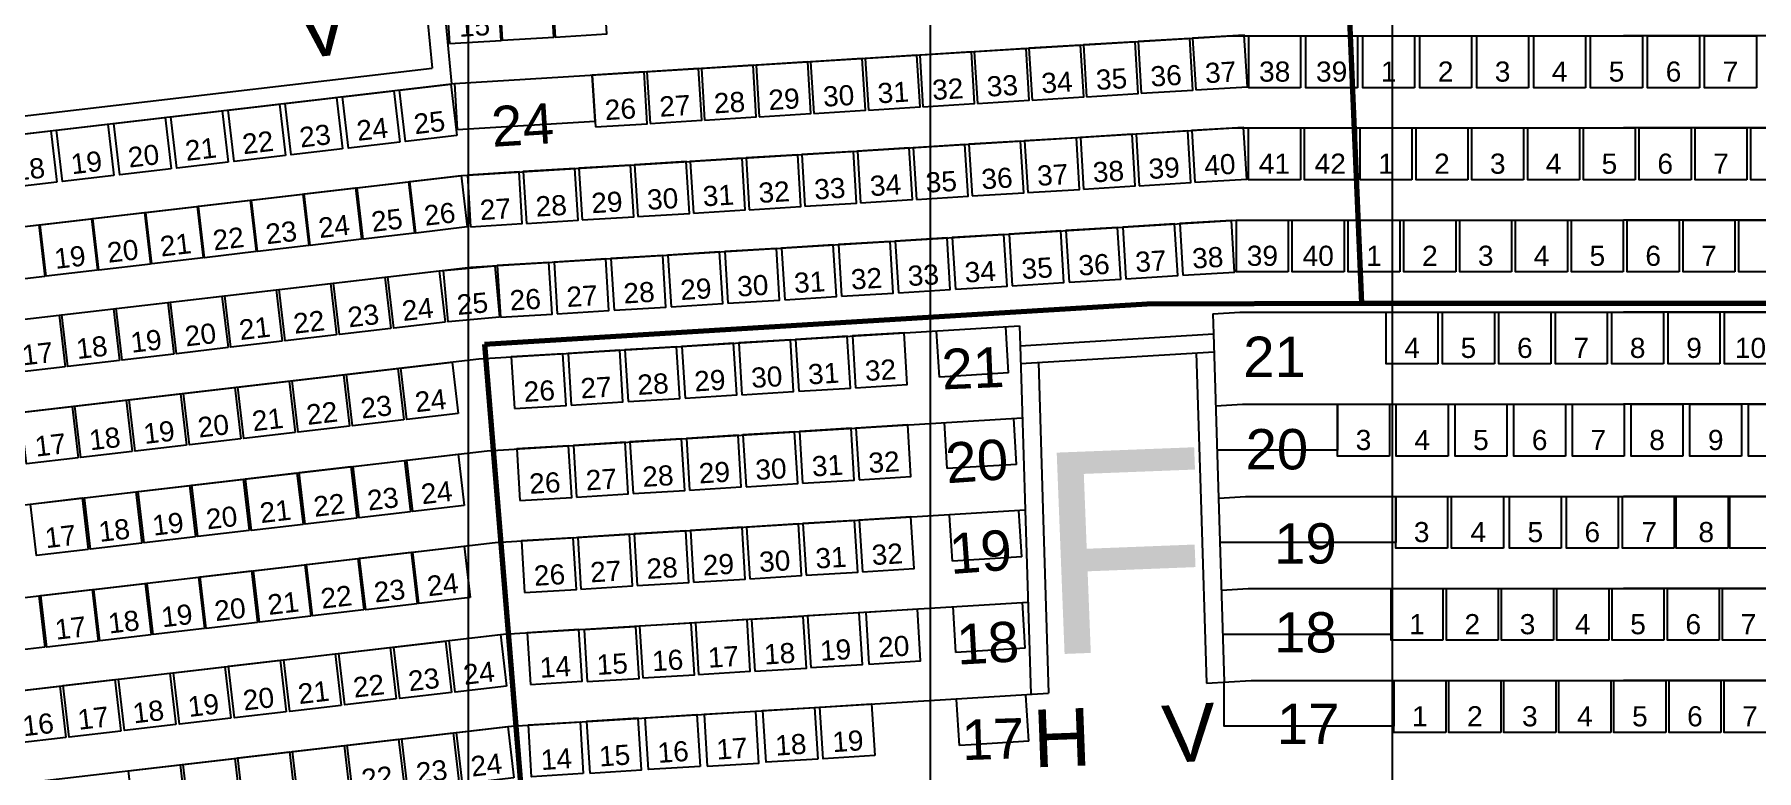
# Model space of a CAD drawing. Header units: millimetres. Extents: x -76108 to 202332, y 27411 to 140378.
# Drawn here: x 104948 to 119909, y 119085 to 125479 of the extents above; entities that cross this region are included whole.
import ezdxf
from ezdxf.enums import TextEntityAlignment as Align

# ---------------------------------------------------------------- set-up
doc = ezdxf.new("R2010")
doc.units = ezdxf.units.MM
doc.header["$LTSCALE"] = 100
for name, color, linetype in [('D-RADER', 252, 'CONTINUOUS'), ('D-RADNUMMER', 4, 'CONTINUOUS'), ('D-STOLAR', 1, 'CONTINUOUS'), ('D-STOLNUMMER', 7, 'CONTINUOUS'), ('D-TRAPPA', 254, 'CONTINUOUS'), ('F-RADER', 252, 'CONTINUOUS'), ('F-RADNUMMER', 4, 'CONTINUOUS'), ('F-STOLAR', 1, 'CONTINUOUS'), ('F-STOLNUMMER', 7, 'CONTINUOUS'), ('F-TRAPPA', 254, 'CONTINUOUS'), ('G-RADER', 252, 'CONTINUOUS'), ('G-STOLAR', 1, 'CONTINUOUS'), ('G-STOLNUMMER', 7, 'CONTINUOUS'), ('LINOR_HÄNG', 40, 'CONTINUOUS'), ('Q-TRAPPA', 254, 'CONTINUOUS'), ('R-TRAPPA', 254, 'CONTINUOUS'), ('SEKTIONS_NR', 4, 'CONTINUOUS')]:
    doc.layers.add(name, color=color, linetype=linetype)
doc.layers.add('SEKTIONER', color=4, linetype='CONTINUOUS', lineweight=70)
doc.styles.add('ARIAL', font='arial.ttf')

msp = doc.modelspace()

# ---------------------------------------------------------------- linework, layer by layer
at = {"layer": 'D-RADER'}
for p, q in [((108597.1, 125052.2), (115346.3, 125466.7)), ((115346.3, 125466.7), (116385.2, 125466.7)), ((108597.1, 125052.2), (108597.1, 125052.2)), ((108668, 124255), (115370.9, 124666.7)), ((115370.9, 124666.7), (116416.8, 124666.7)), ((102218.9, 123502), (108668, 124255)), ((108739, 123457.9), (115395.4, 123866.7)), ((115395.4, 123866.7), (116448.5, 123866.7)), ((102331.2, 122709.6), (108739, 123457.9)), ((102443.4, 121917.3), (108810, 122660.7)), ((102555.7, 121125), (108880.9, 121863.6)), ((102668, 120332.7), (108951.9, 121066.4)), ((102780.3, 119540.3), (109022.9, 120269.3)), ((102892.6, 118748), (109093.8, 119472.1))]:
    msp.add_line(p, q, dxfattribs=at)
at = {"layer": 'D-STOLAR'}
for points in [[(108553.7, 125400.1), (109002.8, 125427.7), (108975.2, 125876.9), (108526.1, 125849.3)], [(109012.8, 125428.3), (109462, 125455.9), (109434.4, 125905.1), (108985.2, 125877.5)], [(109472, 125456.5), (109921.1, 125484.1), (109893.5, 125933.3), (109444.4, 125905.7)], [(113615.2, 124909.5), (114064.4, 124937.1), (114036.8, 125386.3), (113587.7, 125358.7)], [(114089.3, 124938.6), (114538.5, 124966.2), (114510.9, 125415.4), (114061.8, 125387.8)], [(114563.5, 124967.8), (115012.6, 124995.3), (114985, 125444.5), (114535.9, 125416.9)], [(115037.6, 124996.9), (115486.7, 125024.5), (115459.1, 125473.6), (115010, 125446)], [(115948.1, 125016.7), (115498.1, 125016.7), (115498.1, 125466.7), (115948.1, 125466.7)], [(116443.1, 125016.7), (115993.1, 125016.7), (115993.1, 125466.7), (116443.1, 125466.7)], [(111244.7, 124763.9), (111693.9, 124791.5), (111666.3, 125240.7), (111217.1, 125213.1)], [(111718.8, 124793), (112168, 124820.6), (112140.4, 125269.8), (111691.2, 125242.2)], [(112192.9, 124822.2), (112642.1, 124849.7), (112614.5, 125298.9), (112165.3, 125271.3)], [(112667, 124851.3), (113116.2, 124878.9), (113088.6, 125328), (112639.4, 125300.4)], [(113141.1, 124880.4), (113590.3, 124908), (113562.7, 125357.1), (113113.5, 125329.6)], [(109822.4, 124676.6), (110271.5, 124704.2), (110244, 125153.3), (109794.8, 125125.7)], [(110296.5, 124705.7), (110745.7, 124733.3), (110718.1, 125182.4), (110268.9, 125154.8)], [(110770.6, 124734.8), (111219.8, 124762.4), (111192.2, 125211.5), (110743, 125184)], [(107625.9, 124485.7), (107178.9, 124433.5), (107126.8, 124880.5), (107573.7, 124932.7)], [(108122.5, 124543.7), (107675.6, 124491.5), (107623.4, 124938.5), (108070.3, 124990.7)], [(108619.2, 124601.7), (108172.2, 124549.5), (108120, 124996.5), (108567, 125048.6)], [(106632.7, 124369.7), (106185.7, 124317.5), (106133.5, 124764.5), (106580.5, 124816.7)], [(107129.3, 124427.7), (106682.3, 124375.5), (106630.1, 124822.5), (107077.1, 124874.7)], [(105142.8, 124195.8), (104695.8, 124143.6), (104643.6, 124590.5), (105090.6, 124642.7)], [(105639.4, 124253.7), (105192.4, 124201.6), (105140.3, 124648.5), (105587.2, 124700.7)], [(106136, 124311.7), (105689.1, 124259.5), (105636.9, 124706.5), (106083.8, 124758.7)], [(114546.6, 124165.2), (114995.8, 124192.8), (114968.2, 124642), (114519, 124614.4)], [(115030.7, 124194.9), (115479.9, 124222.5), (115452.3, 124671.7), (115003.1, 124644.1)], [(115946, 124216.7), (115496, 124216.7), (115496, 124666.7), (115946, 124666.7)], [(116431, 124216.7), (115981, 124216.7), (115981, 124666.7), (116431, 124666.7)], [(112126.2, 124016.6), (112575.3, 124044.1), (112547.8, 124493.3), (112098.6, 124465.7)], [(112610.3, 124046.3), (113059.4, 124073.9), (113031.8, 124523), (112582.7, 124495.4)], [(113094.4, 124076), (113543.5, 124103.6), (113515.9, 124552.8), (113066.8, 124525.2)], [(113578.5, 124105.8), (114027.6, 124133.3), (114000, 124582.5), (113550.9, 124554.9)], [(114062.5, 124135.5), (114511.7, 124163.1), (114484.1, 124612.2), (114035, 124584.6)], [(109705.7, 123867.9), (110154.9, 123895.5), (110127.3, 124344.6), (109678.2, 124317)], [(110189.8, 123897.6), (110639, 123925.2), (110611.4, 124374.4), (110162.2, 124346.8)], [(110673.9, 123927.4), (111123.1, 123954.9), (111095.5, 124404.1), (110646.3, 124376.5)], [(111158, 123957.1), (111607.2, 123984.7), (111579.6, 124433.8), (111130.4, 124406.2)], [(111642.1, 123986.8), (112091.3, 124014.4), (112063.7, 124463.6), (111614.5, 124436)], [(108249.8, 123753.1), (107802.8, 123700.9), (107750.7, 124147.9), (108197.6, 124200.1)], [(108708.7, 123806.7), (108261.7, 123754.5), (108209.5, 124201.5), (108656.5, 124253.7)], [(108737.6, 123808.4), (109186.7, 123836), (109159.1, 124285.2), (108710, 124257.6)], [(109221.7, 123838.2), (109670.8, 123865.7), (109643.2, 124314.9), (109194.1, 124287.3)], [(106873.2, 123592.4), (106426.2, 123540.2), (106374, 123987.1), (106821, 124039.3)], [(107332, 123646), (106885.1, 123593.8), (106832.9, 124040.7), (107279.9, 124092.9)], [(107790.9, 123699.5), (107344, 123647.3), (107291.8, 124094.3), (107738.7, 124146.5)], [(105496.5, 123431.6), (105049.6, 123379.4), (104997.4, 123826.4), (105444.3, 123878.6)], [(105955.4, 123485.2), (105508.4, 123433), (105456.2, 123880), (105903.2, 123932.2)], [(106414.3, 123538.8), (105967.3, 123486.6), (105915.1, 123933.6), (106362.1, 123985.8)], [(105037.6, 123378), (104590.7, 123325.9), (104538.5, 123772.8), (104985.4, 123825)], [(112949, 123265.6), (113398.2, 123293.2), (113370.6, 123742.3), (112921.4, 123714.7)], [(113443.1, 123295.9), (113892.2, 123323.5), (113864.7, 123772.7), (113415.5, 123745.1)], [(113937.2, 123326.3), (114386.3, 123353.9), (114358.7, 123803), (113909.6, 123775.4)], [(114431.2, 123356.6), (114880.4, 123384.2), (114852.8, 123833.4), (114403.6, 123805.8)], [(114925.3, 123387), (115374.5, 123414.6), (115346.9, 123863.7), (114897.7, 123836.1)], [(115841.3, 123416.7), (115391.3, 123416.7), (115391.3, 123866.7), (115841.3, 123866.7)], [(116326.3, 123416.7), (115876.3, 123416.7), (115876.3, 123866.7), (116326.3, 123866.7)], [(110478.7, 123113.9), (110927.8, 123141.4), (110900.2, 123590.6), (110451.1, 123563)], [(110972.7, 123144.2), (111421.9, 123171.8), (111394.3, 123620.9), (110945.2, 123593.4)], [(111466.8, 123174.5), (111916, 123202.1), (111888.4, 123651.3), (111439.2, 123623.7)], [(111960.9, 123204.9), (112410, 123232.5), (112382.5, 123681.6), (111933.3, 123654)], [(112455, 123235.2), (112904.1, 123262.8), (112876.5, 123712), (112427.4, 123684.4)], [(108990, 123022.4), (108541.9, 122981.8), (108501.3, 123429.9), (108949.4, 123470.6)], [(108996.5, 123022.8), (109445.6, 123050.4), (109418, 123499.6), (108968.9, 123472)], [(109490.5, 123053.2), (109939.7, 123080.8), (109912.1, 123529.9), (109463, 123502.3)], [(109984.6, 123083.5), (110433.8, 123111.1), (110406.2, 123560.3), (109957, 123532.7)], [(107573.5, 122868.7), (107126.5, 122816.5), (107074.3, 123263.5), (107521.3, 123315.7)], [(108045.3, 122923.8), (107598.3, 122871.6), (107546.1, 123318.6), (107993.1, 123370.8)], [(108517, 122978.9), (108070.1, 122926.7), (108017.9, 123373.7), (108464.9, 123425.8)], [(106158.1, 122703.4), (105711.1, 122651.2), (105658.9, 123098.2), (106105.9, 123150.4)], [(106629.9, 122758.5), (106182.9, 122706.3), (106130.7, 123153.3), (106577.7, 123205.5)], [(107101.7, 122813.6), (106654.7, 122761.4), (106602.5, 123208.4), (107049.5, 123260.6)], [(105214.5, 122593.3), (104767.5, 122541.1), (104715.3, 122988), (105162.3, 123040.2)], [(105686.3, 122648.3), (105239.3, 122596.2), (105187.1, 123043.1), (105634.1, 123095.3)], [(108157.5, 122131.5), (107710.6, 122079.3), (107658.4, 122526.2), (108105.3, 122578.4)], [(108629.3, 122186.6), (108182.4, 122134.4), (108130.2, 122581.3), (108577.1, 122633.5)], [(106742.2, 121966.2), (106295.2, 121914), (106243, 122361), (106690, 122413.2)], [(107213.9, 122021.3), (106767, 121969.1), (106714.8, 122416.1), (107161.8, 122468.3)], [(107685.7, 122076.4), (107238.8, 122024.2), (107186.6, 122471.2), (107633.6, 122523.3)], [(105326.8, 121800.9), (104879.8, 121748.7), (104827.6, 122195.7), (105274.6, 122247.9)], [(105798.6, 121856), (105351.6, 121803.8), (105299.4, 122250.8), (105746.4, 122303)], [(106270.4, 121911.1), (105823.4, 121858.9), (105771.2, 122305.9), (106218.2, 122358.1)], [(108682, 121387.3), (108235.1, 121335.1), (108182.9, 121782.1), (108629.8, 121834.2)], [(107281.5, 121223.7), (106834.6, 121171.6), (106782.4, 121618.5), (107229.3, 121670.7)], [(107748.4, 121278.3), (107301.4, 121226.1), (107249.2, 121673), (107696.2, 121725.2)], [(108215.2, 121332.8), (107768.2, 121280.6), (107716, 121727.5), (108163, 121779.7)], [(105881.1, 121060.2), (105434.1, 121008), (105381.9, 121455), (105828.9, 121507.2)], [(106347.9, 121114.7), (105900.9, 121062.5), (105848.7, 121509.5), (106295.7, 121561.7)], [(106814.7, 121169.2), (106367.7, 121117), (106315.6, 121564), (106762.5, 121616.2)], [(105414.2, 121005.7), (104967.3, 120953.5), (104915.1, 121400.5), (105362, 121452.7)], [(107811, 120480.1), (107364, 120427.9), (107311.8, 120874.9), (107758.8, 120927.1)], [(108272.9, 120534.1), (107825.9, 120481.9), (107773.7, 120928.8), (108220.7, 120981)], [(108734.7, 120588), (108287.7, 120535.8), (108235.6, 120982.8), (108682.5, 121035)], [(106425.4, 120318.3), (105978.4, 120266.2), (105926.2, 120713.1), (106373.2, 120765.3)], [(106887.3, 120372.3), (106440.3, 120320.1), (106388.1, 120767), (106835.1, 120819.2)], [(107349.1, 120426.2), (106902.2, 120374), (106850, 120821), (107296.9, 120873.2)], [(105039.8, 120156.6), (104592.9, 120104.4), (104540.7, 120551.3), (104987.6, 120603.5)], [(105501.7, 120210.5), (105054.7, 120158.3), (105002.5, 120605.3), (105449.5, 120657.5)], [(105963.5, 120264.4), (105516.6, 120212.2), (105464.4, 120659.2), (105911.3, 120711.4)], [(108092.1, 119707.5), (107645.2, 119655.3), (107593, 120102.3), (108039.9, 120154.5)], [(108570.9, 119763.4), (108123.9, 119711.2), (108071.7, 120158.2), (108518.7, 120210.4)], [(109049.6, 119819.3), (108602.7, 119767.1), (108550.5, 120214.1), (108997.4, 120266.3)], [(107134.6, 119595.7), (106687.7, 119543.5), (106635.5, 119990.5), (107082.4, 120042.7)], [(107613.4, 119651.6), (107166.4, 119599.4), (107114.2, 120046.4), (107561.2, 120098.6)], [(105698.4, 119428), (105251.4, 119375.8), (105199.2, 119822.8), (105646.2, 119875)], [(106177.1, 119483.9), (105730.2, 119431.7), (105678, 119878.7), (106124.9, 119930.9)], [(106655.9, 119539.8), (106208.9, 119487.6), (106156.7, 119934.6), (106603.7, 119986.8)], [(105219.6, 119372.1), (104772.7, 119319.9), (104720.5, 119766.9), (105167.5, 119819.1)], [(108639.5, 118966), (108192.5, 118913.8), (108140.3, 119360.8), (108587.3, 119413)], [(109114.2, 119021.4), (108667.3, 118969.2), (108615.1, 119416.2), (109062, 119468.4)], [(107215.1, 118799.7), (106768.2, 118747.5), (106716, 119194.5), (107162.9, 119246.7)], [(107689.9, 118855.1), (107242.9, 118802.9), (107190.8, 119249.9), (107637.7, 119302.1)], [(108164.7, 118910.6), (107717.7, 118858.4), (107665.5, 119305.3), (108112.5, 119357.5)], [(106265.6, 118688.8), (105818.6, 118636.6), (105766.4, 119083.6), (106213.4, 119135.8)], [(106740.4, 118744.3), (106293.4, 118692.1), (106241.2, 119139), (106688.2, 119191.2)]]:
    msp.add_lwpolyline(points, close=True, dxfattribs=at)
at = {"layer": 'D-TRAPPA'}
for p, q in [((108342.2, 125827.8), (108402.2, 125185.5)), ((108496.2, 125845.8), (108570.7, 125049.1)), ((102135.3, 124297.6), (108597.1, 125052.2))]:
    msp.add_line(p, q, dxfattribs=at)
for points in [[(102267.8, 124469.2), (108402.2, 125185.5)], [(108597.1, 125052.2), (108621.6, 124652.9), (109819.3, 124726.5), (109794.8, 125125.7)]]:
    msp.add_lwpolyline(points, dxfattribs=at)
at = {"layer": 'F-RADER'}
for p, q in [((115187, 123052.4), (115420, 123066.7)), ((115187, 123052.4), (115192.4, 122878.4)), ((115420, 123066.7), (116480.1, 123066.7)), ((116480.1, 123066.7), (118752.6, 123066.7)), ((122085.3, 123066.7), (118752.6, 123066.7)), ((108810, 122660.7), (113505.5, 122949.1)), ((113505.5, 122949.1), (113510.8, 122775.1)), ((115211.6, 122252.4), (115444.5, 122266.7)), ((115444.5, 122266.7), (118752.6, 122266.7)), ((122060.7, 122266.7), (118752.6, 122266.7)), ((108880.9, 121863.6), (113530.1, 122149.1)), ((108951.9, 121066.4), (113554.6, 121349.1)), ((115236.5, 121452.4), (115469, 121466.7)), ((115469, 121466.7), (118752.6, 121466.7)), ((122036.2, 121466.7), (118752.6, 121466.7)), ((115260.7, 120652.4), (115493.6, 120666.7)), ((115493.6, 120666.7), (118752.6, 120666.7)), ((122011.6, 120666.7), (118752.6, 120666.7)), ((109022.9, 120269.3), (113579.2, 120549.1)), ((115130.5, 119842.9), (115518.1, 119866.7)), ((115518.1, 119866.7), (118752.6, 119866.7)), ((121987.1, 119866.7), (118752.6, 119866.7)), ((109093.8, 119472.1), (113758.6, 119758.6))]:
    msp.add_line(p, q, dxfattribs=at)
at = {"layer": 'F-STOLAR'}
for points in [[(117141.4, 122616.7), (116691.4, 122616.7), (116691.4, 123066.7), (117141.4, 123066.7)], [(117631.4, 122616.7), (117181.4, 122616.7), (117181.4, 123066.7), (117631.4, 123066.7)], [(118121.4, 122616.7), (117671.4, 122616.7), (117671.4, 123066.7), (118121.4, 123066.7)], [(118611.4, 122616.7), (118161.4, 122616.7), (118161.4, 123066.7), (118611.4, 123066.7)], [(119101.4, 122616.7), (118651.4, 122616.7), (118651.4, 123066.7), (119101.4, 123066.7)], [(119591.4, 122616.7), (119141.4, 122616.7), (119141.4, 123066.7), (119591.4, 123066.7)], [(120081.4, 122616.7), (119631.4, 122616.7), (119631.4, 123066.7), (120081.4, 123066.7)], [(111588.4, 122380.5), (112037.5, 122408.1), (112009.9, 122857.2), (111560.8, 122829.7)], [(112082.4, 122410.9), (112531.6, 122438.4), (112504, 122887.6), (112054.9, 122860)], [(109118, 122228.8), (109567.2, 122256.4), (109539.6, 122705.5), (109090.4, 122677.9)], [(109612.1, 122259.1), (110061.3, 122286.7), (110033.7, 122735.9), (109584.5, 122708.3)], [(110106.2, 122289.5), (110555.3, 122317.1), (110527.7, 122766.2), (110078.6, 122738.6)], [(110600.2, 122319.8), (111049.4, 122347.4), (111021.8, 122796.6), (110572.6, 122769)], [(111094.3, 122350.2), (111543.5, 122377.7), (111515.9, 122826.9), (111066.7, 122799.3)], [(116719.8, 121816.7), (116269.8, 121816.7), (116269.8, 122266.7), (116719.8, 122266.7)], [(117229.8, 121816.7), (116779.8, 121816.7), (116779.8, 122266.7), (117229.8, 122266.7)], [(117739.8, 121816.7), (117289.8, 121816.7), (117289.8, 122266.7), (117739.8, 122266.7)], [(118249.8, 121816.7), (117799.8, 121816.7), (117799.8, 122266.7), (118249.8, 122266.7)], [(118759.8, 121816.7), (118309.8, 121816.7), (118309.8, 122266.7), (118759.8, 122266.7)], [(119269.8, 121816.7), (118819.8, 121816.7), (118819.8, 122266.7), (119269.8, 122266.7)], [(119779.8, 121816.7), (119329.8, 121816.7), (119329.8, 122266.7), (119779.8, 122266.7)], [(120289.8, 121816.7), (119839.8, 121816.7), (119839.8, 122266.7), (120289.8, 122266.7)], [(112113, 121611.2), (112562.2, 121638.8), (112534.6, 122088), (112085.4, 122060.4)], [(109657.6, 121460.4), (110106.8, 121488), (110079.2, 121937.2), (109630, 121909.6)], [(110148.7, 121490.6), (110597.9, 121518.2), (110570.3, 121967.3), (110121.1, 121939.7)], [(110639.8, 121520.7), (111088.9, 121548.3), (111061.3, 121997.5), (110612.2, 121969.9)], [(111130.9, 121550.9), (111580, 121578.5), (111552.4, 122027.6), (111103.3, 122000.1)], [(111621.9, 121581.1), (112071.1, 121608.6), (112043.5, 122057.8), (111594.3, 122030.2)], [(109166.6, 121430.3), (109615.7, 121457.8), (109588.1, 121907), (109139, 121879.4)], [(117224.9, 121016.7), (116774.9, 121016.7), (116774.9, 121466.7), (117224.9, 121466.7)], [(117710, 121016.7), (117260, 121016.7), (117260, 121466.7), (117710, 121466.7)], [(118212.6, 121016.7), (117762.6, 121016.7), (117762.6, 121466.7), (118212.6, 121466.7)], [(118707.6, 121016.7), (118257.6, 121016.7), (118257.6, 121466.7), (118707.6, 121466.7)], [(119195, 121016.7), (118745, 121016.7), (118745, 121466.7), (119195, 121466.7)], [(119662.2, 121016.7), (119212.2, 121016.7), (119212.2, 121466.7), (119662.2, 121466.7)], [(120126.9, 121016.7), (119676.9, 121016.7), (119676.9, 121466.7), (120126.9, 121466.7)], [(110674.3, 120721.4), (111123.5, 120748.9), (111095.9, 121198.1), (110646.7, 121170.5)], [(111163.4, 120751.4), (111612.6, 120779), (111585, 121228.1), (111135.8, 121200.5)], [(111652.5, 120781.4), (112101.6, 120809), (112074.1, 121258.2), (111624.9, 121230.6)], [(112141.6, 120811.5), (112590.7, 120839.1), (112563.1, 121288.2), (112114, 121260.6)], [(109207.1, 120631.2), (109656.3, 120658.8), (109628.7, 121108), (109179.5, 121080.4)], [(109696.2, 120661.3), (110145.3, 120688.9), (110117.7, 121138), (109668.6, 121110.4)], [(110185.3, 120691.3), (110634.4, 120718.9), (110606.8, 121168.1), (110157.7, 121140.5)], [(117184.8, 120216.7), (116734.8, 120216.7), (116734.8, 120666.7), (117184.8, 120666.7)], [(117664.8, 120216.7), (117214.8, 120216.7), (117214.8, 120666.7), (117664.8, 120666.7)], [(118144.8, 120216.7), (117694.8, 120216.7), (117694.8, 120666.7), (118144.8, 120666.7)], [(118624.8, 120216.7), (118174.8, 120216.7), (118174.8, 120666.7), (118624.8, 120666.7)], [(119104.8, 120216.7), (118654.8, 120216.7), (118654.8, 120666.7), (119104.8, 120666.7)], [(119584.8, 120216.7), (119134.8, 120216.7), (119134.8, 120666.7), (119584.8, 120666.7)], [(120064.8, 120216.7), (119614.8, 120216.7), (119614.8, 120666.7), (120064.8, 120666.7)], [(111692.3, 119979.4), (112141.5, 120007), (112113.9, 120456.1), (111664.8, 120428.5)], [(112197.7, 120009.7), (112646.9, 120037.3), (112619.3, 120486.4), (112170.2, 120458.8)], [(109257.6, 119832.8), (109706.7, 119860.4), (109679.1, 120309.6), (109230, 120282)], [(109751.6, 119857.3), (110200.7, 119884.8), (110173.1, 120334), (109724, 120306.4)], [(110232.9, 119889.3), (110682.1, 119916.9), (110654.5, 120366), (110205.3, 120338.4)], [(110718.1, 119919.8), (111167.3, 119947.4), (111139.7, 120396.6), (110690.5, 120369)], [(111205.8, 119947.6), (111655, 119975.2), (111627.4, 120424.3), (111178.2, 120396.8)], [(117208.9, 119416.7), (116758.9, 119416.7), (116758.9, 119866.7), (117208.9, 119866.7)], [(117686.9, 119416.7), (117236.9, 119416.7), (117236.9, 119866.7), (117686.9, 119866.7)], [(118164.9, 119416.7), (117714.9, 119416.7), (117714.9, 119866.7), (118164.9, 119866.7)], [(118642.9, 119416.7), (118192.9, 119416.7), (118192.9, 119866.7), (118642.9, 119866.7)], [(119120.9, 119416.7), (118670.9, 119416.7), (118670.9, 119866.7), (119120.9, 119866.7)], [(119598.9, 119416.7), (119148.9, 119416.7), (119148.9, 119866.7), (119598.9, 119866.7)], [(120076.9, 119416.7), (119626.9, 119416.7), (119626.9, 119866.7), (120076.9, 119866.7)], [(109773.1, 119063), (110222.2, 119090.6), (110194.6, 119539.7), (109745.5, 119512.1)], [(110730.7, 119121.8), (110281.6, 119094.2), (110254, 119543.4), (110703.1, 119571)], [(110793.3, 119122.6), (111242.5, 119150.2), (111214.9, 119599.3), (110765.8, 119571.7)], [(111753.5, 119184.6), (111304.3, 119157), (111276.7, 119606.2), (111725.9, 119633.8)], [(112249.2, 119215.1), (111800.1, 119187.5), (111772.5, 119636.6), (112221.6, 119664.2)], [(109716.5, 119059.5), (109267.3, 119031.9), (109239.8, 119481.1), (109688.9, 119508.7)]]:
    msp.add_lwpolyline(points, close=True, dxfattribs=at)
at = {"layer": 'F-TRAPPA'}
for p, q in [((113510.8, 122775.1), (115192.4, 122878.4)), ((115192.4, 122878.4), (115236.2, 121452.4)), ((113510.8, 122775.1), (113554.6, 121349.1)), ((113515.6, 122620.1), (115197.1, 122723.4)), ((115042.3, 122713.9), (115081.4, 121442.9)), ((113670.4, 122629.6), (113709.4, 121358.6)), ((113554.6, 121349.1), (113603.8, 119749.1)), ((113709.4, 121358.6), (113758.6, 119758.6)), ((115081.4, 121442.9), (115130.5, 119842.9)), ((115236.2, 121452.4), (115285.3, 119852.4))]:
    msp.add_line(p, q, dxfattribs=at)
for points in [[(116269.8, 122266.7), (116269.8, 121866.7), (115223.4, 121866.7)], [(116774.9, 121466.7), (116774.9, 121066.7), (115248, 121066.7)], [(116734.8, 120666.7), (116734.8, 120266.7), (115272.6, 120266.7)], [(116758.9, 119871.2), (116758.9, 119471.2), (115284.9, 119471.2), (115284.9, 119852.4)]]:
    msp.add_lwpolyline(points, dxfattribs=at)
at = {"layer": 'G-RADER'}
for p, q in [((116385.2, 125466.7), (118752.6, 125466.7)), ((122158.9, 125466.7), (118752.6, 125466.7)), ((116416.8, 124666.7), (118752.6, 124666.7)), ((122134.4, 124666.7), (118752.6, 124666.7)), ((116448.5, 123866.7), (118752.6, 123866.7)), ((122109.8, 123866.7), (118752.6, 123866.7))]:
    msp.add_line(p, q, dxfattribs=at)
at = {"layer": 'G-STOLAR'}
for points in [[(116938.1, 125016.7), (116488.1, 125016.7), (116488.1, 125466.7), (116938.1, 125466.7)], [(117433.1, 125016.7), (116983.1, 125016.7), (116983.1, 125466.7), (117433.1, 125466.7)], [(117928.1, 125016.7), (117478.1, 125016.7), (117478.1, 125466.7), (117928.1, 125466.7)], [(118423.1, 125016.7), (117973.1, 125016.7), (117973.1, 125466.7), (118423.1, 125466.7)], [(118918.1, 125016.7), (118468.1, 125016.7), (118468.1, 125466.7), (118918.1, 125466.7)], [(119413.1, 125016.7), (118963.1, 125016.7), (118963.1, 125466.7), (119413.1, 125466.7)], [(119908.1, 125016.7), (119458.1, 125016.7), (119458.1, 125466.7), (119908.1, 125466.7)], [(116916, 124216.7), (116466, 124216.7), (116466, 124666.7), (116916, 124666.7)], [(117401, 124216.7), (116951, 124216.7), (116951, 124666.7), (117401, 124666.7)], [(117886, 124216.7), (117436, 124216.7), (117436, 124666.7), (117886, 124666.7)], [(118371, 124216.7), (117921, 124216.7), (117921, 124666.7), (118371, 124666.7)], [(118856, 124216.7), (118406, 124216.7), (118406, 124666.7), (118856, 124666.7)], [(119341, 124216.7), (118891, 124216.7), (118891, 124666.7), (119341, 124666.7)], [(119826, 124216.7), (119376, 124216.7), (119376, 124666.7), (119826, 124666.7)], [(120311, 124216.7), (119861, 124216.7), (119861, 124666.7), (120311, 124666.7)], [(116811.3, 123416.7), (116361.3, 123416.7), (116361.3, 123866.7), (116811.3, 123866.7)], [(117296.3, 123416.7), (116846.3, 123416.7), (116846.3, 123866.7), (117296.3, 123866.7)], [(117781.3, 123416.7), (117331.3, 123416.7), (117331.3, 123866.7), (117781.3, 123866.7)], [(118266.3, 123416.7), (117816.3, 123416.7), (117816.3, 123866.7), (118266.3, 123866.7)], [(118751.3, 123416.7), (118301.3, 123416.7), (118301.3, 123866.7), (118751.3, 123866.7)], [(119236.3, 123416.7), (118786.3, 123416.7), (118786.3, 123866.7), (119236.3, 123866.7)], [(119721.3, 123416.7), (119271.3, 123416.7), (119271.3, 123866.7), (119721.3, 123866.7)], [(120206.3, 123416.7), (119756.3, 123416.7), (119756.3, 123866.7), (120206.3, 123866.7)]]:
    msp.add_lwpolyline(points, close=True, dxfattribs=at)
at = {"layer": 'LINOR_HÄNG'}
for p, q in [((116745.1, 137808.9), (116745.1, 30391.1)), ((112730.1, 137450.7), (112730.1, 30749.3)), ((108715.1, 136831.3), (108715.1, 31368.7))]:
    msp.add_line(p, q, dxfattribs=at)
at = {"layer": 'Q-TRAPPA'}
for p, q in [((112809.8, 122502.8), (112785.2, 122902.5)), ((113412, 122539.8), (113387.5, 122939)), ((113412, 122539.8), (112809.8, 122502.8)), ((112878, 121707.9), (112853.4, 122107.7)), ((113480.3, 121744.9), (113455.7, 122144.2)), ((113480.3, 121744.9), (112878, 121707.9)), ((113525.8, 120942), (113501.2, 121341.2)), ((112923.5, 120905), (112898.9, 121304.7)), ((113525.8, 120942), (112923.5, 120905)), ((112953.8, 120110.7), (112929.3, 120510.4)), ((113556.1, 120147.6), (113531.6, 120546.9)), ((113556.1, 120147.6), (112953.8, 120110.7)), ((112984.1, 119303.1), (112959.6, 119702.4)), ((113586.4, 119339.6), (113561.9, 119738.9)), ((113586.4, 119339.6), (113087.3, 119309))]:
    msp.add_line(p, q, dxfattribs=at)
at = {"layer": 'R-TRAPPA'}
msp.add_line((113087.3, 119309), (112984.1, 119303.1), dxfattribs=at)
at = {"layer": 'SEKTIONER'}
for p, q in [((116476.9, 123146.3), (123099.9, 123146.3)), ((108859.6, 122787.6), (109519.6, 114689.2))]:
    msp.add_line(p, q, dxfattribs=at)
for points in [[(116234.3, 134266.7), (116175, 130266.7), (116476.9, 123146.3)], [(108859.6, 122787.6), (114613.9, 123139.9), (116476.9, 123146.3)]]:
    msp.add_lwpolyline(points, dxfattribs=at)

# ---------------------------------------------------------------- texts
at = {"layer": 'D-RADNUMMER', "style": 'ARIAL'}
msp.add_text('24', height=350, rotation=3.51463, dxfattribs=at).set_placement((108927.8, 124502.8))
at = {"layer": 'D-STOLNUMMER', "style": 'ARIAL'}
for s, rotation, p in [('15', 3.51463, (108778.3, 125413.9)), ('37', 3.51463, (115262.1, 125010.7)), ('38', 360, (115723.1, 125016.7)), ('39', 360, (116218.1, 125016.7)), ('32', 3.51463, (112891.6, 124865.1)), ('33', 3.51463, (113365.7, 124894.2)), ('34', 3.51463, (113839.8, 124923.3)), ('35', 3.51463, (114313.9, 124952.4)), ('36', 3.51463, (114788, 124981.5)), ('26', 3.51463, (110047, 124690.4)), ('27', 3.51463, (110521.1, 124719.5)), ('28', 3.51463, (110995.2, 124748.6)), ('29', 3.51463, (111469.3, 124777.7)), ('30', 3.51463, (111943.4, 124806.8)), ('31', 3.51463, (112417.5, 124836)), ('25', 6.65999, (108395.7, 124575.6)), ('22', 6.65999, (106905.8, 124401.6)), ('23', 6.65999, (107402.4, 124459.6)), ('24', 6.65999, (107899.1, 124517.6)), ('20', 6.65999, (105912.6, 124285.6)), ('21', 6.65999, (106409.2, 124343.6)), ('18', 6.65999, (104919.3, 124169.7)), ('19', 6.65999, (105415.9, 124227.7)), ('37', 3.51463, (113803, 124119.5)), ('38', 3.51463, (114287.1, 124149.3)), ('39', 3.51463, (114771.2, 124179)), ('40', 3.51463, (115255.3, 124208.7)), ('41', 360, (115721, 124216.7)), ('42', 360, (116206, 124216.7)), ('32', 3.51463, (111382.6, 123970.9)), ('33', 3.51463, (111866.7, 124000.6)), ('34', 3.51463, (112350.8, 124030.3)), ('35', 3.51463, (112834.9, 124060.1)), ('36', 3.51463, (113318.9, 124089.8)), ('27', 3.51463, (108962.1, 123822.2)), ('28', 3.51463, (109446.2, 123852)), ('29', 3.51463, (109930.3, 123881.7)), ('30', 3.51463, (110414.4, 123911.4)), ('31', 3.51463, (110898.5, 123941.2)), ('24', 6.65999, (107567.4, 123673.4)), ('25', 6.65999, (108026.3, 123727)), ('26', 6.65999, (108485.2, 123780.6)), ('21', 6.65999, (106190.8, 123512.7)), ('22', 6.65999, (106649.7, 123566.3)), ('23', 6.65999, (107108.6, 123619.9)), ('19', 6.65999, (105273, 123405.5)), ('20', 6.65999, (105731.9, 123459.1)), ('37', 3.51463, (114655.8, 123370.4)), ('38', 3.51463, (115149.9, 123400.8)), ('39', 360, (115616.3, 123416.7)), ('40', 360, (116101.3, 123416.7)), ('32', 3.51463, (112185.5, 123218.7)), ('33', 3.51463, (112679.5, 123249)), ('34', 3.51463, (113173.6, 123279.4)), ('35', 3.51463, (113667.7, 123309.7)), ('36', 3.51463, (114161.7, 123340.1)), ('27', 3.51463, (109715.1, 123067)), ('28', 3.51463, (110209.2, 123097.3)), ('29', 3.51463, (110703.3, 123127.7)), ('30', 3.51463, (111197.3, 123158)), ('31', 3.51463, (111691.4, 123188.3)), ('23', 6.65999, (107821.8, 122897.7)), ('24', 6.65999, (108293.6, 122952.8)), ('25', 5.17856, (108766, 123002.1)), ('26', 3.51463, (109221, 123036.6)), ('21', 6.65999, (106878.2, 122787.5)), ('22', 6.65999, (107350, 122842.6)), ('18', 6.65999, (105462.8, 122622.3)), ('19', 6.65999, (105934.6, 122677.3)), ('20', 6.65999, (106406.4, 122732.4)), ('17', 6.65999, (104991, 122567.2)), ('24', 6.65999, (108405.8, 122160.5)), ('22', 6.65999, (107462.3, 122050.3)), ('23', 6.65999, (107934.1, 122105.4)), ('19', 6.65999, (106046.9, 121885)), ('20', 6.65999, (106518.7, 121940.1)), ('21', 6.65999, (106990.5, 121995.2)), ('17', 6.65999, (105103.3, 121774.8)), ('18', 6.65999, (105575.1, 121829.9)), ('22', 6.65999, (107524.9, 121252.2)), ('23', 6.65999, (107991.7, 121306.7)), ('24', 6.65999, (108458.5, 121361.2)), ('20', 6.65999, (106591.2, 121143.1)), ('21', 6.65999, (107058.1, 121197.7)), ('17', 6.65999, (105190.7, 120979.6)), ('18', 6.65999, (105657.6, 121034.1)), ('19', 6.65999, (106124.4, 121088.6)), ('23', 6.65999, (108049.4, 120508)), ('24', 6.65999, (108511.2, 120561.9)), ('21', 6.65999, (107125.6, 120400.1)), ('22', 6.65999, (107587.5, 120454)), ('18', 6.65999, (105740.1, 120238.3)), ('19', 6.65999, (106201.9, 120292.3)), ('20', 6.65999, (106663.8, 120346.2)), ('17', 6.65999, (105278.2, 120184.4)), ('24', 6.65999, (108826.1, 119793.2)), ('21', 6.65999, (107389.9, 119625.5)), ('22', 6.65999, (107868.6, 119681.4)), ('23', 6.65999, (108347.4, 119737.3)), ('18', 6.65999, (105953.7, 119457.8)), ('19', 6.65999, (106432.4, 119513.7)), ('20', 6.65999, (106911.1, 119569.6)), ('16', 6.65999, (104996.2, 119346)), ('17', 6.65999, (105474.9, 119401.9)), ('22', 6.65999, (107941.2, 118884.5)), ('23', 6.65999, (108416, 118939.9)), ('24', 6.65999, (108890.7, 118995.3))]:
    msp.add_text(s, height=175, rotation=rotation, dxfattribs=at).set_placement(p, align=Align.BOTTOM_CENTER)
at = {"layer": 'F-RADNUMMER', "style": 'ARIAL'}
for s, rotation, p in [('21', 0.0096, (115450.1, 122504.4)), ('21', 2.39361, (112836.9, 122395.2)), ('20', 4.09211, (112876.6, 121579.7)), ('20', 0.0096, (115470.3, 121701.4)), ('19', 0.0096, (115718, 120883.3)), ('19', 4.24277, (112908.5, 120791.5)), ('18', 0.0096, (115718, 120110.7)), ('18', 0.0096, (115718, 120110.7)), ('18', 3.187, (112968.3, 120004.4)), ('17', 1.82652, (113009.6, 119175.3)), ('17', 0.0096, (115742.1, 119315.2)), ('17', 0.0096, (115742.1, 119315.2))]:
    msp.add_text(s, height=350, rotation=rotation, dxfattribs=at).set_placement(p)
at = {"layer": 'F-STOLNUMMER', "style": 'ARIAL'}
for s, rotation, p in [('4', 360, (116916.4, 122616.7)), ('5', 360, (117406.4, 122616.7)), ('6', 360, (117896.4, 122616.7)), ('7', 360, (118386.4, 122616.7)), ('8', 360, (118876.4, 122616.7)), ('9', 360, (119366.4, 122616.7)), ('10', 360, (119856.4, 122616.7)), ('28', 3.51463, (110330.7, 122303.3)), ('29', 3.51463, (110824.8, 122333.6)), ('30', 3.51463, (111318.9, 122364)), ('31', 3.51463, (111812.9, 122394.3)), ('32', 3.51463, (112307, 122424.6)), ('26', 3.51463, (109342.6, 122242.6)), ('27', 3.51463, (109836.7, 122272.9)), ('3', 360, (116494.8, 121816.7)), ('4', 360, (117004.8, 121816.7)), ('5', 360, (117514.8, 121816.7)), ('6', 360, (118024.8, 121816.7)), ('7', 360, (118534.8, 121816.7)), ('8', 360, (119044.8, 121816.7)), ('9', 360, (119554.8, 121816.7)), ('30', 3.51463, (111355.4, 121564.7)), ('31', 3.51463, (111846.5, 121594.9)), ('32', 3.51463, (112337.6, 121625)), ('26', 3.51463, (109391.1, 121444)), ('27', 3.51463, (109882.2, 121474.2)), ('28', 3.51463, (110373.3, 121504.4)), ('29', 3.51463, (110864.4, 121534.5)), ('3', 360, (116999.9, 121016.7)), ('4', 360, (117492.3, 121016.7)), ('5', 360, (117987.3, 121016.7)), ('6', 360, (118482.3, 121016.7)), ('7', 360, (118977.3, 121016.7)), ('8', 360, (119472.3, 121016.7)), ('32', 3.51463, (112366.1, 120825.3)), ('27', 3.51463, (109920.8, 120675.1)), ('28', 3.51463, (110409.8, 120705.1)), ('29', 3.51463, (110898.9, 120735.1)), ('30', 3.51463, (111388, 120765.2)), ('31', 3.51463, (111877.1, 120795.2)), ('26', 3.51463, (109431.7, 120645)), ('1', 360, (116959.8, 120216.7)), ('2', 360, (117439.8, 120216.7)), ('3', 360, (117919.8, 120216.7)), ('4', 360, (118399.8, 120216.7)), ('5', 360, (118879.8, 120216.7)), ('6', 360, (119359.8, 120216.7)), ('7', 360, (119839.8, 120216.7)), ('16', 3.51463, (110457.5, 119903.1)), ('17', 3.51463, (110942.7, 119933.6)), ('18', 3.51463, (111430.4, 119961.4)), ('19', 3.51463, (111916.9, 119993.2)), ('20', 3.51463, (112422.3, 120023.5)), ('14', 3.51463, (109482.2, 119846.6)), ('15', 3.51463, (109976.1, 119871.1)), ('1', 360, (116983.9, 119416.7)), ('2', 360, (117461.9, 119416.7)), ('3', 360, (117939.9, 119416.7)), ('4', 360, (118417.9, 119416.7)), ('5', 360, (118895.9, 119416.7)), ('6', 360, (119373.9, 119416.7)), ('7', 360, (119851.9, 119416.7)), ('18', 3.93638, (111528.9, 119170.8)), ('19', 3.93638, (112024.6, 119201.3)), ('14', 3.93638, (109491.9, 119045.7)), ('15', 3.93638, (109997.6, 119076.8)), ('16', 3.93638, (110506.1, 119108)), ('17', 3.93638, (111017.9, 119136.4))]:
    msp.add_text(s, height=175, rotation=rotation, dxfattribs=at).set_placement(p, align=Align.BOTTOM_CENTER)
at = {"layer": 'G-STOLNUMMER', "style": 'ARIAL'}
for s, p in [('1', (116713.1, 125016.7)), ('2', (117208.1, 125016.7)), ('3', (117703.1, 125016.7)), ('4', (118198.1, 125016.7)), ('5', (118693.1, 125016.7)), ('6', (119188.1, 125016.7)), ('7', (119683.1, 125016.7)), ('1', (116691, 124216.7)), ('2', (117176, 124216.7)), ('3', (117661, 124216.7)), ('4', (118146, 124216.7)), ('5', (118631, 124216.7)), ('6', (119116, 124216.7)), ('7', (119601, 124216.7)), ('1', (116586.3, 123416.7)), ('2', (117071.3, 123416.7)), ('3', (117556.3, 123416.7)), ('4', (118041.3, 123416.7)), ('5', (118526.3, 123416.7)), ('6', (119011.3, 123416.7)), ('7', (119496.3, 123416.7))]:
    msp.add_text(s, height=175, rotation=360, dxfattribs=at).set_placement(p, align=Align.BOTTOM_CENTER)
at = {"layer": 'SEKTIONS_NR', "style": 'ARIAL'}
for s, height, rotation, p in [('V', 500, 6.66, (107252.1, 125265.4)), ('F', 1750, 2.23812, (113697.4, 120090.3)), ('H', 500, 2.13327, (113630.9, 119112.3)), ('V', 500, 3.48314, (114763.3, 119148))]:
    msp.add_text(s, height=height, rotation=rotation, dxfattribs=at).set_placement(p)

doc.saveas('drawing.dxf')
